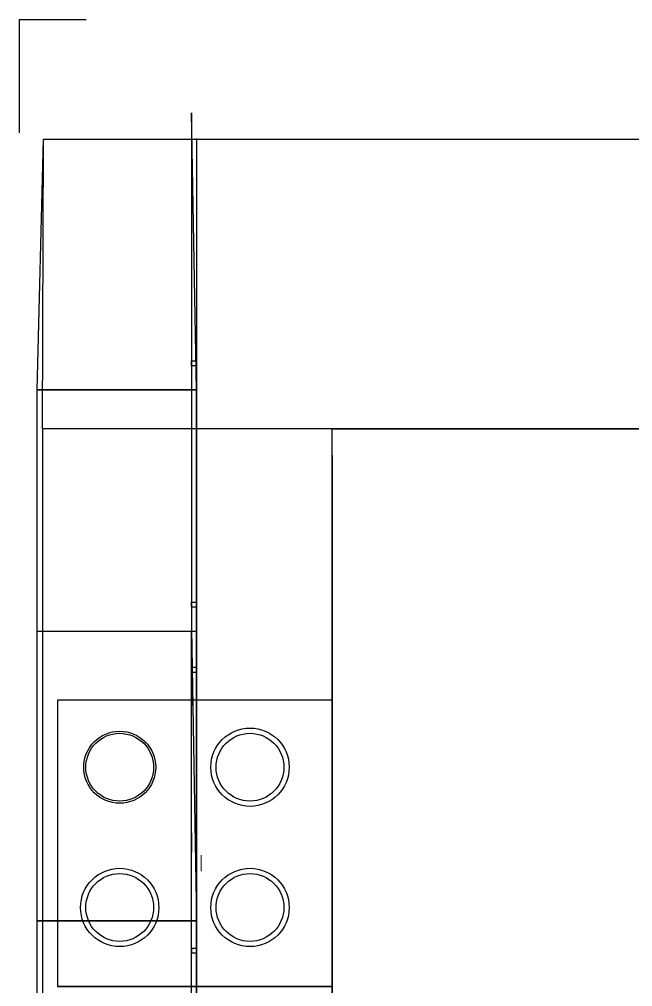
# Model space of a CAD drawing. Header units: millimetres. Extents: x 2477 to 4679, y 796 to 3828.
# Drawn here: x 2477 to 3747, y 1824 to 3828 of the extents above; entities that cross this region are included whole.
import ezdxf

# ---------------------------------------------------------------- set-up
doc = ezdxf.new("R2010")
doc.units = ezdxf.units.MM
doc.header["$MEASUREMENT"] = 0
for name, color, linetype in [('ASPIRATOR', 7, 'Continuous'), ('BASE', 7, 'Continuous'), ('BOTTOM - 400_1', 7, 'Continuous'), ('BOTTOM - 500_1', 7, 'Continuous'), ('DISHWASHER', 7, 'Continuous'), ('TOP - 400_1', 7, 'Continuous'), ('TOP - 500_1', 7, 'Continuous'), ('TOP - 600_1', 7, 'Continuous')]:
    doc.layers.add(name, color=color, linetype=linetype)

msp = doc.modelspace()

# ---------------------------------------------------------------- linework, layer by layer
at = {"layer": 'ASPIRATOR', "color": 7, "extrusion": (1, -1e-16, 1e-16)}
for p, q in [((2833.2, 2565.4, 491), (2833.2, 2565.4, 445.5)), ((2833.2, 2565.4, 445.5), (2843.2, 1960.4, 449.7)), ((2833.2, 1960.4, 1218.5), (2833.2, 2560.4, 1218.5)), ((2833.2, 2475.7, 766.9), (2833.2, 2485.7, 766.9)), ((2833.2, 2475.7, 566.9), (2833.2, 2475.7, 766.9)), ((2833.2, 2406.6, 445.5), (2833.2, 2446.6, 445.5)), ((2833.2, 2446.6, 445.5), (2833.2, 2446.6, 435.5)), ((2833.2, 2446.6, 435.5), (2833.2, 2406.6, 435.5)), ((2833.2, 2406.6, 435.5), (2833.2, 2406.6, 445.5)), ((2833.2, 2102.6, 445.5), (2833.2, 2142.6, 445.5)), ((2833.2, 2142.6, 445.5), (2833.2, 2142.6, 435.5)), ((2833.2, 2142.6, 435.5), (2833.2, 2102.6, 435.5)), ((2833.2, 2102.6, 435.5), (2833.2, 2102.6, 445.5))]:
    msp.add_line(p, q, dxfattribs=at)
at = {"layer": 'ASPIRATOR', "color": 7, "extrusion": (1e-16, 0, -1)}
for p, q in [((2833.2, 2565.4, 445.5), (2843.2, 1960.4, 449.7)), ((2843.2, 1960.4, 495.5), (2843.2, 2560.4, 495.5))]:
    msp.add_line(p, q, dxfattribs=at)
at = {"layer": 'ASPIRATOR', "color": 7, "extrusion": (0, 1, 0)}
for p, q in [((2833.2, 2565.4, 491), (2833.2, 2565.4, 445.5)), ((2843.2, 2560.4, 495.5), (2843.2, 2560.4, 1218.5)), ((2833.2, 2475.7, 766.9), (2833.2, 2475.7, 566.9)), ((2833.2, 2475.7, 766.9), (2843.2, 2475.7, 766.9)), ((2833.2, 2475.7, 566.9), (2843.2, 2475.7, 566.9)), ((2843.2, 2475.7, 566.9), (2843.2, 2475.7, 766.9))]:
    msp.add_line(p, q, dxfattribs=at)
at = {"layer": 'ASPIRATOR', "color": 7, "extrusion": (1, 0, 0)}
for p, q in [((2833.2, 2565.4, 445.5), (2843.2, 1960.4, 449.7)), ((2833.2, 2565.4, 491), (2833.2, 2565.4, 445.5)), ((2843.2, 2560.4, 1218.5), (2843.2, 1960.4, 1218.5)), ((2843.2, 1960.4, 495.5), (2843.2, 2560.4, 495.5)), ((2843.2, 2560.4, 495.5), (2843.2, 2560.4, 1218.5)), ((2833.2, 2485.7, 766.9), (2833.2, 2475.7, 766.9)), ((2843.2, 2485.7, 566.9), (2843.2, 2475.7, 566.9)), ((2843.2, 2475.7, 766.9), (2843.2, 2485.7, 766.9)), ((2843.2, 2485.7, 766.9), (2843.2, 2485.7, 566.9)), ((2833.2, 2475.7, 766.9), (2833.2, 2475.7, 566.9)), ((2843.2, 2475.7, 566.9), (2843.2, 2475.7, 766.9)), ((2843.2, 1960.4, 1218.5), (2843.2, 1960.4, 495.5))]:
    msp.add_line(p, q, dxfattribs=at)
at = {"layer": 'ASPIRATOR', "color": 7}
for p, q in [((2513.2, 1960.4, 1218.5), (2513.2, 2560.4, 1218.5)), ((2843.2, 2560.4, 1218.5), (2843.2, 1960.4, 1218.5)), ((2843.2, 2485.7, 566.9), (2843.2, 2475.7, 566.9)), ((2833.2, 2475.7, 566.9), (2843.2, 2475.7, 566.9)), ((2843.2, 1960.4, 495.5), (2843.2, 1960.4, 449.7))]:
    msp.add_line(p, q, dxfattribs=at)
at = {"layer": 'ASPIRATOR', "color": 7, "extrusion": (-1, 0, -1e-16)}
msp.add_line((2513.2, 1960.4, 1218.5), (2513.2, 2560.4, 1218.5), dxfattribs=at)
at = {"layer": 'ASPIRATOR'}
for p, q in [((2513.2, 2560.4, 1218.5), (2843.2, 2560.4, 1218.5)), ((2513.2, 1960.4, 1218.5), (2843.2, 1960.4, 1218.5))]:
    msp.add_line(p, q, dxfattribs=at)
at = {"layer": 'ASPIRATOR', "color": 7, "extrusion": (0, -1, 0)}
for p, q in [((2833.2, 2485.7, 766.9), (2843.2, 2485.7, 766.9)), ((2843.2, 2485.7, 766.9), (2843.2, 2485.7, 566.9)), ((2843.2, 1960.4, 1218.5), (2843.2, 1960.4, 495.5))]:
    msp.add_line(p, q, dxfattribs=at)
at = {"layer": 'ASPIRATOR', "color": 7, "extrusion": (0, 0, -1)}
for p, q in [((2833.2, 2485.7, 766.9), (2833.2, 2475.7, 766.9)), ((2833.2, 2485.7, 766.9), (2843.2, 2485.7, 766.9)), ((2843.2, 2475.7, 766.9), (2843.2, 2485.7, 766.9)), ((2833.2, 2475.7, 766.9), (2843.2, 2475.7, 766.9))]:
    msp.add_line(p, q, dxfattribs=at)
at = {"layer": 'ASPIRATOR', "color": 7, "lineweight": 18, "extrusion": (1, -1e-16, 1e-16)}
for p, q in [((2833.2, 2451.1, 410.4), (2833.2, 2484, 326.6)), ((2833.2, 2425.7, 410.4), (2833.2, 2425.7, 326.6)), ((2833.2, 2400.2, 410.4), (2833.2, 2367.3, 326.6)), ((2833.2, 2147.2, 410.4), (2833.2, 2180.1, 326.6)), ((2833.2, 2121.7, 410.4), (2833.2, 2121.7, 326.6)), ((2853.2, 2096.3, 413.4), (2853.2, 2063.4, 329.6))]:
    msp.add_line(p, q, dxfattribs=at)
at = {"layer": 'BASE', "color": 7}
for p, q in [((2476.5, 3827.6, -236), (2476.5, 3827.6, -332.9)), ((2476.5, 3827.6, -332.9), (2615.1, 3827.6, -332.9)), ((2476.5, 3827.6, -332.9), (2476.5, 3592.3, -332.9)), ((3124.8, 2979.2, 40), (2524.8, 2979.2, 40)), ((2524.8, 2979.2, 40), (2524.8, 1714.4, 40)), ((3124.8, 1408.2, 40), (3124.8, 2979.2, 40)), ((3124.8, 2417.5, 48.8), (2555.7, 2417.5, 48.8)), ((2555.7, 2417.5, 48.8), (2555.7, 1824.2, 48.8)), ((3124.8, 1824.2, 48.8), (3124.8, 2417.5, 48.8)), ((3124.8, 1824.2, 43.8), (3124.8, 2417.5, 43.8)), ((3124.8, 2417.5, 43.8), (3124.8, 2417.5, 48.8)), ((3124.8, 1824.2, 48.8), (2555.7, 1824.2, 48.8)), ((2555.7, 1824.2, 48.8), (2555.7, 1824.2, 43.8)), ((2555.7, 1824.2, 43.8), (3124.8, 1824.2, 43.8))]:
    msp.add_line(p, q, dxfattribs=at)
at = {"layer": 'BASE'}
for p, q in [((3124.8, 2979.2), (3174.8, 2979.2)), ((3174.8, 2979.2), (3174.8, 2979.2, -878))]:
    msp.add_line(p, q, dxfattribs=at)
at = {"layer": 'BASE', "color": 7, "extrusion": (-1e-16, 1, 2e-16)}
for p, q in [((3124.8, 2979.2, -723), (3124.8, 2979.2, -878)), ((3124.8, 2979.2, -878), (3724.8, 2979.2, -878)), ((3724.8, 2979.2), (3124.8, 2979.2)), ((3124.8, 2979.2), (3124.8, 2979.2, -723)), ((3724.8, 2979.2, -723), (3174.8, 2979.2, -723)), ((3174.8, 2979.2, -723), (3724.8, 2979.2, -723)), ((3724.8, 2979.2, -878), (3724.8, 2979.2, -723)), ((3724.8, 2979.2, -723), (3724.8, 2979.2))]:
    msp.add_line(p, q, dxfattribs=at)
at = {"layer": 'BASE', "color": 7, "extrusion": (1, 2e-16, 0)}
for p, q in [((3124.8, 1824.2, -151.3), (3124.8, 2424.2, -151.3)), ((3124.8, 1824.2, -580.4), (3124.8, 2424.2, -580.4)), ((3124.8, 1824.2), (3124.8, 2424.2)), ((3124.8, 2424.2, -723), (3124.8, 1824.2, -723)), ((3124.8, 2424.2), (3124.8, 2424.2, -723)), ((3124.8, 2334.8, -63.4), (3124.8, 2366.5, -63.4)), ((3124.8, 1893.4, -199.1), (3124.8, 2360.2, -199.1)), ((3124.8, 2334.8, -95.1), (3124.8, 2334.8, -63.4)), ((3124.8, 2269.4, -63.4), (3124.8, 2301, -63.4)), ((3124.8, 2269.4, -95.1), (3124.8, 2269.4, -63.4)), ((3124.8, 1893.4, -220.9), (3124.8, 1893.4, -199.1)), ((3124.8, 1824.2, -723), (3124.8, 1824.2))]:
    msp.add_line(p, q, dxfattribs=at)
at = {"layer": 'BASE', "elevation": 40}
msp.add_lwpolyline([(4678.8, 2979.2), (2524.8, 2979.2), (2526.4, 3579.2), (4678.8, 3579.2)], close=True, dxfattribs=at)
at = {"layer": 'BASE', "color": 7, "extrusion": (-1e-16, 1, 2e-16), "elevation": 2979.2}
msp.add_lwpolyline([(-3672.3, -57), (-3663.2, -57), (-3663.2, -182.4), (-3672.3, -182.4)], close=True, dxfattribs=at)
at = {"layer": 'BASE', "color": 7, "extrusion": (1, 2e-16, 0), "elevation": 3124.8}
for points in [[(1824.2, 0), (2424.2, 0), (2424.2, -723), (1824.2, -723)], [(1824.2, -723), (2424.2, -723), (2424.2, -878), (1824.2, -878)], [(1914.2, -259.4), (2338.4, -259.4), (2338.4, -480.9), (1914.2, -480.9)]]:
    msp.add_lwpolyline(points, close=True, dxfattribs=at)
at = {"layer": 'BASE', "color": 7}
for centre, radius in [((2684.4, 2278.7, 53.1), 74.6), ((2684.4, 2278.7, 53.1), 70.2), ((2954.3, 2278.7, 53.1), 81.1), ((2954.3, 2278.7, 53.1), 70.2), ((2684.4, 1988.2, 53.1), 81.1), ((2954.3, 1988.2, 53.1), 81.1), ((2684.4, 1988.2, 53.1), 70.2), ((2954.3, 1988.2, 53.1), 70.2)]:
    msp.add_circle(centre, radius, dxfattribs=at)
at = {"layer": 'BOTTOM - 400_1', "color": 7, "extrusion": (1, 2e-16, 0)}
msp.add_line((3124.8, 1424.2, -160.3), (3124.8, 1824.2, -160.3), dxfattribs=at)
at = {"layer": 'BOTTOM - 400_1', "color": 7, "extrusion": (1, 2e-16, 0), "elevation": 3124.8}
msp.add_lwpolyline([(1424.2, 0), (1824.2, 0), (1824.2, -723), (1424.2, -723)], close=True, dxfattribs=at)
at = {"layer": 'BOTTOM - 500_1', "color": 7}
for p, q in [((3124.8, 2924.2), (3124.8, 2979.2)), ((3124.8, 2924.2, -878), (3124.8, 2979.2, -878)), ((3124.8, 2979.2, -878), (3124.8, 2979.2))]:
    msp.add_line(p, q, dxfattribs=at)
at = {"layer": 'BOTTOM - 500_1', "color": 7, "extrusion": (-1, 2e-16, 1e-16)}
msp.add_line((3124.8, 2924.2, -160.3), (3124.8, 2424.2, -160.3), dxfattribs=at)
at = {"layer": 'BOTTOM - 500_1', "color": 7, "extrusion": (-1, 2e-16, 1e-16), "elevation": -3124.8}
for points in [[(-2924.2, 0), (-2424.2, 0), (-2424.2, -723), (-2924.2, -723)], [(-2924.2, -723), (-2424.2, -723), (-2424.2, -878), (-2924.2, -878)], [(-2881.2, -202.6), (-2872.1, -202.6), (-2872.1, -328), (-2881.2, -328)], [(-2749.7, -76), (-2624.2, -76), (-2624.2, -85.1), (-2749.7, -85.1)]]:
    msp.add_lwpolyline(points, close=True, dxfattribs=at)
at = {"layer": 'DISHWASHER', "color": 7, "extrusion": (0, -1, 1e-16), "elevation": -2979.2}
for points in [[(3724.8, 0), (4324.8, 0), (4324.8, -723), (3724.8, -723)], [(3724.8, -723), (4324.8, -723), (4324.8, -878), (3724.8, -878)]]:
    msp.add_lwpolyline(points, close=True, dxfattribs=at)
at = {"layer": 'TOP - 400_1', "color": 7}
for p, q in [((2843.2, 1960.4, 1218.5), (2513.2, 1960.4, 1218.5)), ((2513.2, 1560.4, 1218.5), (2513.2, 1960.4, 1218.5)), ((2843.2, 1960.4, 1218.5), (2843.2, 1560.4, 1218.5))]:
    msp.add_line(p, q, dxfattribs=at)
at = {"layer": 'TOP - 400_1', "color": 7, "extrusion": (-1, 0, 0)}
msp.add_line((2513.2, 1560.4, 1218.5), (2513.2, 1960.4, 1218.5), dxfattribs=at)
at = {"layer": 'TOP - 400_1', "color": 7, "extrusion": (1, -1e-16, 1e-16)}
for p, q in [((2833.2, 1560.4, 1218.5), (2833.2, 1960.4, 1218.5)), ((2833.2, 1893.9, 766.9), (2833.2, 1903.9, 766.9)), ((2833.2, 1893.9, 566.9), (2833.2, 1893.9, 766.9))]:
    msp.add_line(p, q, dxfattribs=at)
at = {"layer": 'TOP - 400_1', "color": 7, "extrusion": (1, 0, 0)}
for p, q in [((2843.2, 1560.4, 495.5), (2843.2, 1960.4, 495.5)), ((2843.2, 1960.4, 495.5), (2843.2, 1960.4, 1218.5)), ((2843.2, 1960.4, 1218.5), (2843.2, 1560.4, 1218.5)), ((2833.2, 1903.9, 766.9), (2833.2, 1893.9, 766.9)), ((2843.2, 1893.9, 766.9), (2843.2, 1903.9, 766.9)), ((2843.2, 1903.9, 766.9), (2843.2, 1903.9, 566.9)), ((2843.2, 1903.9, 566.9), (2843.2, 1893.9, 566.9)), ((2833.2, 1893.9, 766.9), (2833.2, 1893.9, 566.9)), ((2843.2, 1893.9, 566.9), (2843.2, 1893.9, 766.9))]:
    msp.add_line(p, q, dxfattribs=at)
at = {"layer": 'TOP - 400_1', "color": 7, "extrusion": (0, 0, -1)}
for p, q in [((2843.2, 1560.4, 495.5), (2843.2, 1960.4, 495.5)), ((2833.2, 1903.9, 766.9), (2833.2, 1893.9, 766.9)), ((2833.2, 1903.9, 766.9), (2843.2, 1903.9, 766.9)), ((2843.2, 1893.9, 766.9), (2843.2, 1903.9, 766.9)), ((2833.2, 1893.9, 766.9), (2843.2, 1893.9, 766.9))]:
    msp.add_line(p, q, dxfattribs=at)
at = {"layer": 'TOP - 400_1', "color": 7, "extrusion": (0, 1, 0)}
for p, q in [((2843.2, 1960.4, 495.5), (2843.2, 1960.4, 1218.5)), ((2833.2, 1893.9, 766.9), (2833.2, 1893.9, 566.9)), ((2833.2, 1893.9, 766.9), (2843.2, 1893.9, 766.9)), ((2833.2, 1893.9, 566.9), (2843.2, 1893.9, 566.9)), ((2843.2, 1893.9, 566.9), (2843.2, 1893.9, 766.9))]:
    msp.add_line(p, q, dxfattribs=at)
at = {"layer": 'TOP - 400_1', "color": 7, "extrusion": (0, -1, 0)}
for p, q in [((2833.2, 1903.9, 766.9), (2843.2, 1903.9, 766.9)), ((2843.2, 1903.9, 766.9), (2843.2, 1903.9, 566.9))]:
    msp.add_line(p, q, dxfattribs=at)
at = {"layer": 'TOP - 500_1', "color": 7}
for p, q in [((2843.2, 3060.4, 1218.5), (2513.2, 3060.4, 1218.5)), ((2513.2, 2560.4, 1218.5), (2513.2, 3060.4, 1218.5)), ((2843.2, 3060.4, 1218.5), (2843.2, 2560.4, 1218.5)), ((2833.2, 2610.7, 566.9), (2843.2, 2610.7, 566.9)), ((2843.2, 2620.7, 566.9), (2843.2, 2610.7, 566.9)), ((2513.2, 2560.4, 1218.5), (2843.2, 2560.4, 1218.5))]:
    msp.add_line(p, q, dxfattribs=at)
at = {"layer": 'TOP - 500_1', "color": 7, "extrusion": (-1, 0, 0)}
msp.add_line((2513.2, 2560.4, 1218.5), (2513.2, 3060.4, 1218.5), dxfattribs=at)
at = {"layer": 'TOP - 500_1', "color": 7, "extrusion": (1, -1e-16, 1e-16)}
for p, q in [((2833.2, 3060.4, 1218.5), (2833.2, 2560.4, 1218.5)), ((2833.2, 2610.7, 766.9), (2833.2, 2620.7, 766.9)), ((2833.2, 2610.7, 566.9), (2833.2, 2610.7, 766.9))]:
    msp.add_line(p, q, dxfattribs=at)
at = {"layer": 'TOP - 500_1', "color": 7, "extrusion": (1, 0, 0)}
for p, q in [((2843.2, 3060.4, 1218.5), (2843.2, 2560.4, 1218.5)), ((2843.2, 2560.4, 495.5), (2843.2, 3060.4, 495.5)), ((2843.2, 3060.4, 495.5), (2843.2, 3060.4, 1218.5)), ((2833.2, 2620.7, 766.9), (2833.2, 2610.7, 766.9)), ((2833.2, 2610.7, 766.9), (2833.2, 2610.7, 566.9)), ((2843.2, 2620.7, 766.9), (2843.2, 2620.7, 566.9)), ((2843.2, 2620.7, 566.9), (2843.2, 2610.7, 566.9)), ((2843.2, 2610.7, 766.9), (2843.2, 2620.7, 766.9)), ((2843.2, 2610.7, 566.9), (2843.2, 2610.7, 766.9)), ((2843.2, 2560.4, 1218.5), (2843.2, 2560.4, 495.5))]:
    msp.add_line(p, q, dxfattribs=at)
at = {"layer": 'TOP - 500_1', "color": 7, "extrusion": (0, 0, -1)}
msp.add_line((2843.2, 2560.4, 495.5), (2843.2, 3060.4, 495.5), dxfattribs=at)
at = {"layer": 'TOP - 500_1', "color": 7, "extrusion": (0, 1, 0)}
for p, q in [((2843.2, 3060.4, 495.5), (2843.2, 3060.4, 1218.5)), ((2833.2, 2610.7, 766.9), (2833.2, 2610.7, 566.9)), ((2833.2, 2610.7, 766.9), (2843.2, 2610.7, 766.9)), ((2833.2, 2610.7, 566.9), (2843.2, 2610.7, 566.9)), ((2843.2, 2610.7, 566.9), (2843.2, 2610.7, 766.9))]:
    msp.add_line(p, q, dxfattribs=at)
at = {"layer": 'TOP - 500_1', "color": 7, "extrusion": (0, -5.7e-15, -1)}
for p, q in [((2833.2, 2620.7, 766.9), (2833.2, 2610.7, 766.9)), ((2833.2, 2620.7, 766.9), (2843.2, 2620.7, 766.9)), ((2833.2, 2610.7, 766.9), (2843.2, 2610.7, 766.9)), ((2843.2, 2610.7, 766.9), (2843.2, 2620.7, 766.9))]:
    msp.add_line(p, q, dxfattribs=at)
at = {"layer": 'TOP - 500_1', "color": 7, "extrusion": (0, -1, 0)}
for p, q in [((2833.2, 2620.7, 766.9), (2843.2, 2620.7, 766.9)), ((2843.2, 2620.7, 766.9), (2843.2, 2620.7, 566.9)), ((2513.2, 2560.4, 1218.5), (2843.2, 2560.4, 1218.5)), ((2843.2, 2560.4, 1218.5), (2843.2, 2560.4, 495.5))]:
    msp.add_line(p, q, dxfattribs=at)
at = {"layer": 'TOP - 600_1', "color": 7, "extrusion": (1, -1e-16, 1e-16)}
for p, q in [((2833.2, 3634.3, 1218.5), (2833.2, 3060.4, 1218.5)), ((2833.2, 3110.7, 766.9), (2833.2, 3120.7, 766.9)), ((2833.2, 3110.7, 566.9), (2833.2, 3110.7, 766.9))]:
    msp.add_line(p, q, dxfattribs=at)
at = {"layer": 'TOP - 600_1', "color": 7, "extrusion": (1, 0, 0)}
for p, q in [((2843.2, 3060.4, 495.5), (2833.2, 3634.3, 491.1)), ((2843.2, 3580.8, 1218.5), (2843.2, 3060.4, 1218.5)), ((2846.4, 3579.2, 495.5), (2846.4, 3579.2, 1218.5)), ((2833.2, 3120.7, 766.9), (2833.2, 3110.7, 766.9)), ((2833.2, 3110.7, 766.9), (2833.2, 3110.7, 566.9)), ((2843.2, 3110.7, 766.9), (2843.2, 3120.7, 766.9)), ((2843.2, 3120.7, 766.9), (2843.2, 3120.7, 566.9)), ((2843.2, 3120.7, 566.9), (2843.2, 3110.7, 566.9)), ((2843.2, 3110.7, 566.9), (2843.2, 3110.7, 766.9)), ((2843.2, 3060.4, 1218.5), (2843.2, 3060.4, 495.5))]:
    msp.add_line(p, q, dxfattribs=at)
at = {"layer": 'TOP - 600_1', "color": 7, "extrusion": (1e-16, 0, -1)}
msp.add_line((2843.2, 3060.4, 495.5), (2833.2, 3634.3, 491.1), dxfattribs=at)
at = {"layer": 'TOP - 600_1', "color": 7}
for p, q in [((2833.2, 3634.3, 1218.5), (2833.2, 3634.3, 491.1)), ((2526.4, 3579.2, 1224.2), (2846.4, 3579.2, 1224.2)), ((2843.2, 3580.8, 1218.5), (2843.2, 3060.4, 1218.5)), ((2833.2, 3110.7, 566.9), (2843.2, 3110.7, 566.9)), ((2843.2, 3120.7, 566.9), (2843.2, 3110.7, 566.9)), ((2513.2, 3060.4, 1218.5), (2843.2, 3060.4, 1218.5))]:
    msp.add_line(p, q, dxfattribs=at)
at = {"layer": 'TOP - 600_1', "color": 7, "extrusion": (-1, 0, -1e-16)}
msp.add_line((2513.2, 3060.4, 1218.5), (2526.4, 3579.2, 1224.2), dxfattribs=at)
at = {"layer": 'TOP - 600_1', "color": 7, "extrusion": (0, 1, 0)}
for p, q in [((2846.4, 3579.2, 496.9), (2846.4, 3579.2, 1224.2)), ((2833.2, 3110.7, 766.9), (2833.2, 3110.7, 566.9)), ((2833.2, 3110.7, 766.9), (2843.2, 3110.7, 766.9)), ((2833.2, 3110.7, 566.9), (2843.2, 3110.7, 566.9)), ((2843.2, 3110.7, 566.9), (2843.2, 3110.7, 766.9))]:
    msp.add_line(p, q, dxfattribs=at)
at = {"layer": 'TOP - 600_1', "color": 7, "extrusion": (0, -1, 0)}
for p, q in [((2833.2, 3120.7, 766.9), (2843.2, 3120.7, 766.9)), ((2843.2, 3120.7, 766.9), (2843.2, 3120.7, 566.9)), ((2513.2, 3060.4, 1218.5), (2843.2, 3060.4, 1218.5)), ((2843.2, 3060.4, 1218.5), (2843.2, 3060.4, 495.5))]:
    msp.add_line(p, q, dxfattribs=at)
at = {"layer": 'TOP - 600_1', "color": 7, "extrusion": (0, 0, -1)}
for p, q in [((2833.2, 3120.7, 766.9), (2833.2, 3110.7, 766.9)), ((2833.2, 3120.7, 766.9), (2843.2, 3120.7, 766.9)), ((2833.2, 3110.7, 766.9), (2843.2, 3110.7, 766.9)), ((2843.2, 3110.7, 766.9), (2843.2, 3120.7, 766.9))]:
    msp.add_line(p, q, dxfattribs=at)

doc.saveas('drawing.dxf')
